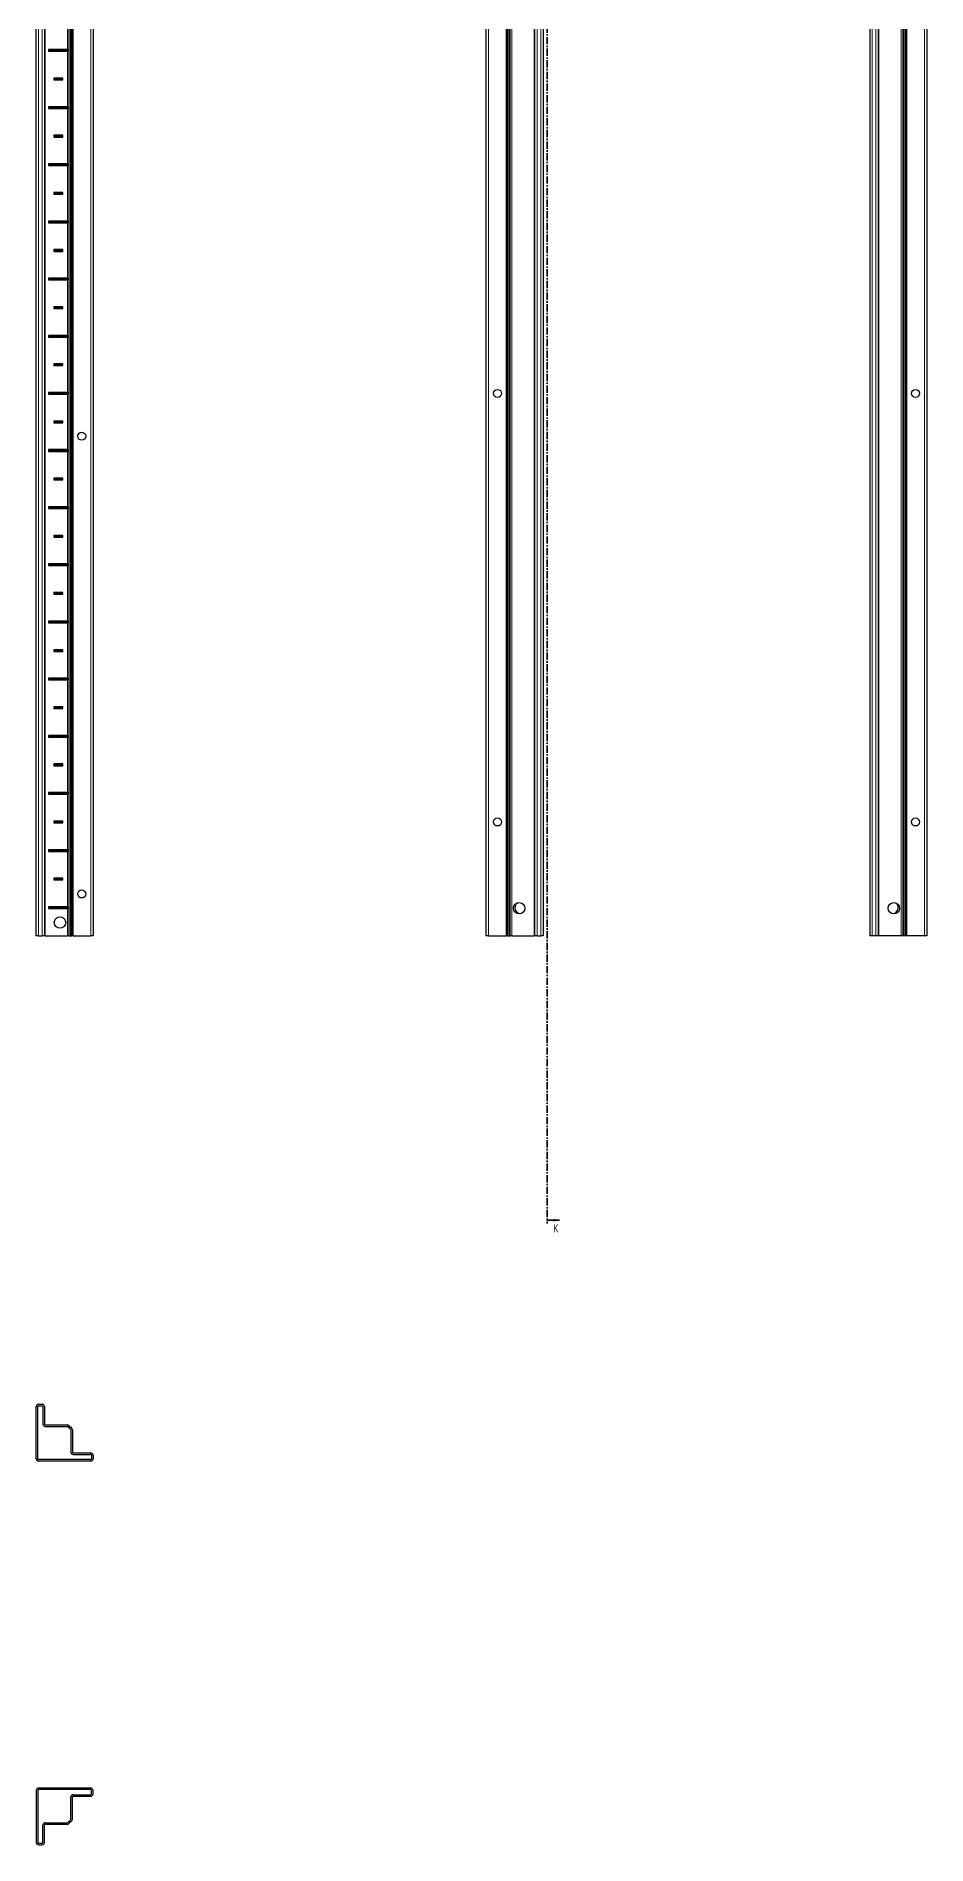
# Model space of a CAD drawing. Header units: millimetres. Extents: x -199 to 5666, y -1647 to 1507.
# Drawn here: x 1614 to 2393, y -1647 to -65 of the extents above; entities that cross this region are included whole.
import ezdxf

# ---------------------------------------------------------------- set-up
doc = ezdxf.new("R2010")
doc.units = ezdxf.units.MM
doc.linetypes.add('CENTER', pattern=[10.16, 6.35, -1.27, 1.27, -1.27])
doc.styles.add('SLDTEXTSTYLE0', font='TXT', dxfattribs={"width": 0.75})

msp = doc.modelspace()

# ---------------------------------------------------------------- linework, layer by layer
at = {"color": 7, "linetype": 'CENTER', "lineweight": 35}
msp.add_line((2060.78, 1499.09), (2060.78, -1103.67), dxfattribs=at)
at = {"color": 7, "linetype": 'Continuous', "lineweight": 25}
for p, q in [((1613.68, -851.79), (1613.68, 647.21)), ((1620.88, 647.21), (1620.88, -851.79)), ((1643.55, 647.21), (1643.55, -851.79)), ((1643.58, 647.21), (1643.58, -851.79)), ((1645.38, 647.21), (1645.38, -851.79)), ((1663.38, 647.21), (1663.38, -851.79)), ((2007.35, -851.79), (2007.35, 647.21)), ((2027.14, 647.21), (2027.14, -851.79)), ((2027.18, 647.21), (2027.18, -851.79)), ((2049.85, -851.79), (2049.85, 647.21)), ((2057.05, 647.21), (2057.05, -851.79)), ((2343.05, -851.79), (2343.05, 647.21)), ((2350.25, 647.21), (2350.25, -851.79)), ((2372.92, -851.79), (2372.92, 647.21)), ((2372.96, -851.79), (2372.96, 647.21)), ((2392.75, 647.21), (2392.75, -851.79)), ((2025.35, -76.54), (2025.35, -28.04)), ((2374.75, -28.04), (2374.75, -76.54)), ((1640.93, -76.54), (1624.53, -76.54)), ((1624.53, -76.54), (1624.53, -78.04)), ((1625.28, -77.29), (1624.53, -76.54)), ((1625.28, -77.29), (1624.53, -78.04)), ((1624.53, -78.04), (1640.93, -78.04)), ((1625.28, -77.29), (1640.78, -77.29)), ((1640.78, -77.29), (1641.42, -76.65)), ((1640.78, -77.29), (1641.42, -77.94)), ((1641.42, -77.94), (1641.42, -76.65)), ((2025.41, -76.65), (2025.35, -76.54)), ((2025.35, -76.54), (2025.35, -78.04)), ((2025.35, -78.04), (2025.41, -77.94)), ((2025.35, -126.54), (2025.35, -78.04)), ((2025.41, -77.94), (2025.41, -76.65)), ((2374.75, -76.54), (2374.69, -76.65)), ((2374.69, -76.65), (2374.69, -77.94)), ((2374.69, -77.94), (2374.75, -78.04)), ((2374.75, -78.04), (2374.75, -76.54)), ((2374.75, -78.04), (2374.75, -126.54)), ((1637.03, -101.54), (1629.03, -101.54)), ((1629.03, -101.54), (1629.03, -103.04)), ((1629.78, -102.29), (1629.03, -101.54)), ((1629.78, -102.29), (1629.03, -103.04)), ((1629.03, -103.04), (1637.03, -103.04)), ((1629.78, -102.29), (1636.28, -102.29)), ((1636.28, -102.29), (1637.03, -101.54)), ((1636.28, -102.29), (1637.03, -103.04)), ((1637.03, -103.04), (1637.03, -101.54)), ((1640.93, -126.54), (1624.53, -126.54)), ((1624.53, -126.54), (1624.53, -128.04)), ((1625.28, -127.29), (1624.53, -126.54)), ((2025.41, -126.65), (2025.35, -126.54)), ((2025.35, -126.54), (2025.35, -128.04)), ((2374.75, -126.54), (2374.69, -126.65)), ((2374.75, -128.04), (2374.75, -126.54)), ((1625.28, -127.29), (1624.53, -128.04)), ((1624.53, -128.04), (1640.93, -128.04)), ((1625.28, -127.29), (1640.78, -127.29)), ((1640.78, -127.29), (1641.42, -126.65)), ((1640.78, -127.29), (1641.42, -127.94)), ((1641.42, -127.94), (1641.42, -126.65)), ((2025.35, -128.04), (2025.41, -127.94)), ((2025.35, -176.54), (2025.35, -128.04)), ((2025.41, -127.94), (2025.41, -126.65)), ((2374.69, -126.65), (2374.69, -127.94)), ((2374.69, -127.94), (2374.75, -128.04)), ((2374.75, -128.04), (2374.75, -176.54)), ((1637.03, -151.54), (1629.03, -151.54)), ((1629.03, -151.54), (1629.03, -153.04)), ((1629.78, -152.29), (1629.03, -151.54)), ((1629.78, -152.29), (1629.03, -153.04)), ((1629.03, -153.04), (1637.03, -153.04)), ((1629.78, -152.29), (1636.28, -152.29)), ((1636.28, -152.29), (1637.03, -151.54)), ((1636.28, -152.29), (1637.03, -153.04)), ((1637.03, -153.04), (1637.03, -151.54)), ((1640.93, -176.54), (1624.53, -176.54)), ((1624.53, -176.54), (1624.53, -178.04)), ((1625.28, -177.29), (1624.53, -176.54)), ((1625.28, -177.29), (1624.53, -178.04)), ((1624.53, -178.04), (1640.93, -178.04)), ((1625.28, -177.29), (1640.78, -177.29)), ((1640.78, -177.29), (1641.42, -176.65)), ((1640.78, -177.29), (1641.42, -177.94)), ((1641.42, -177.94), (1641.42, -176.65)), ((2025.41, -176.65), (2025.35, -176.54)), ((2025.35, -176.54), (2025.35, -178.04)), ((2025.35, -178.04), (2025.41, -177.94)), ((2025.35, -226.54), (2025.35, -178.04)), ((2025.41, -177.94), (2025.41, -176.65)), ((2374.75, -176.54), (2374.69, -176.65)), ((2374.69, -176.65), (2374.69, -177.94)), ((2374.69, -177.94), (2374.75, -178.04)), ((2374.75, -178.04), (2374.75, -176.54)), ((2374.75, -178.04), (2374.75, -226.54)), ((1637.03, -201.54), (1629.03, -201.54)), ((1629.03, -201.54), (1629.03, -203.04)), ((1629.78, -202.29), (1629.03, -201.54)), ((1629.78, -202.29), (1629.03, -203.04)), ((1629.03, -203.04), (1637.03, -203.04)), ((1629.78, -202.29), (1636.28, -202.29)), ((1636.28, -202.29), (1637.03, -201.54)), ((1636.28, -202.29), (1637.03, -203.04)), ((1637.03, -203.04), (1637.03, -201.54)), ((1640.93, -226.54), (1624.53, -226.54)), ((1624.53, -226.54), (1624.53, -228.04)), ((1625.28, -227.29), (1624.53, -226.54)), ((1625.28, -227.29), (1624.53, -228.04)), ((1624.53, -228.04), (1640.93, -228.04)), ((1625.28, -227.29), (1640.78, -227.29)), ((1640.78, -227.29), (1641.42, -226.65)), ((1640.78, -227.29), (1641.42, -227.94)), ((1641.42, -227.94), (1641.42, -226.65)), ((2025.41, -226.65), (2025.35, -226.54)), ((2025.35, -226.54), (2025.35, -228.04)), ((2025.35, -228.04), (2025.41, -227.94)), ((2025.35, -276.54), (2025.35, -228.04)), ((2025.41, -227.94), (2025.41, -226.65)), ((2374.75, -226.54), (2374.69, -226.65)), ((2374.69, -226.65), (2374.69, -227.94)), ((2374.69, -227.94), (2374.75, -228.04)), ((2374.75, -228.04), (2374.75, -226.54)), ((2374.75, -228.04), (2374.75, -276.54)), ((1637.03, -251.54), (1629.03, -251.54)), ((1629.03, -251.54), (1629.03, -253.04)), ((1629.78, -252.29), (1629.03, -251.54)), ((1629.78, -252.29), (1629.03, -253.04)), ((1629.03, -253.04), (1637.03, -253.04)), ((1629.78, -252.29), (1636.28, -252.29)), ((1636.28, -252.29), (1637.03, -251.54)), ((1636.28, -252.29), (1637.03, -253.04)), ((1637.03, -253.04), (1637.03, -251.54)), ((1640.93, -276.54), (1624.53, -276.54)), ((1624.53, -276.54), (1624.53, -278.04)), ((1625.28, -277.29), (1624.53, -276.54)), ((1625.28, -277.29), (1624.53, -278.04)), ((1624.53, -278.04), (1640.93, -278.04)), ((1625.28, -277.29), (1640.78, -277.29)), ((1640.78, -277.29), (1641.42, -276.65)), ((1640.78, -277.29), (1641.42, -277.94)), ((1641.42, -277.94), (1641.42, -276.65)), ((2025.41, -276.65), (2025.35, -276.54)), ((2025.35, -276.54), (2025.35, -278.04)), ((2025.35, -278.04), (2025.41, -277.94)), ((2025.35, -326.54), (2025.35, -278.04)), ((2025.41, -277.94), (2025.41, -276.65)), ((2374.75, -276.54), (2374.69, -276.65)), ((2374.69, -276.65), (2374.69, -277.94)), ((2374.69, -277.94), (2374.75, -278.04)), ((2374.75, -278.04), (2374.75, -276.54)), ((2374.75, -278.04), (2374.75, -326.54)), ((1637.03, -301.54), (1629.03, -301.54)), ((1629.03, -301.54), (1629.03, -303.04)), ((1629.78, -302.29), (1629.03, -301.54)), ((1629.78, -302.29), (1629.03, -303.04)), ((1629.03, -303.04), (1637.03, -303.04)), ((1629.78, -302.29), (1636.28, -302.29)), ((1636.28, -302.29), (1637.03, -301.54)), ((1636.28, -302.29), (1637.03, -303.04)), ((1637.03, -303.04), (1637.03, -301.54)), ((1640.93, -326.54), (1624.53, -326.54)), ((1624.53, -326.54), (1624.53, -328.04)), ((1625.28, -327.29), (1624.53, -326.54)), ((1625.28, -327.29), (1624.53, -328.04)), ((1624.53, -328.04), (1640.93, -328.04)), ((1625.28, -327.29), (1640.78, -327.29)), ((1640.78, -327.29), (1641.42, -326.65)), ((1640.78, -327.29), (1641.42, -327.94)), ((1641.42, -327.94), (1641.42, -326.65)), ((2025.41, -326.65), (2025.35, -326.54)), ((2025.35, -326.54), (2025.35, -328.04)), ((2025.35, -328.04), (2025.41, -327.94)), ((2025.35, -376.54), (2025.35, -328.04)), ((2025.41, -327.94), (2025.41, -326.65)), ((2374.75, -326.54), (2374.69, -326.65)), ((2374.69, -326.65), (2374.69, -327.94)), ((2374.69, -327.94), (2374.75, -328.04)), ((2374.75, -328.04), (2374.75, -326.54)), ((2374.75, -328.04), (2374.75, -376.54)), ((1637.03, -351.54), (1629.03, -351.54)), ((1629.03, -351.54), (1629.03, -353.04)), ((1629.78, -352.29), (1629.03, -351.54)), ((1629.78, -352.29), (1629.03, -353.04)), ((1629.03, -353.04), (1637.03, -353.04)), ((1629.78, -352.29), (1636.28, -352.29)), ((1636.28, -352.29), (1637.03, -351.54)), ((1636.28, -352.29), (1637.03, -353.04)), ((1637.03, -353.04), (1637.03, -351.54)), ((1640.93, -376.54), (1624.53, -376.54)), ((1624.53, -376.54), (1624.53, -378.04)), ((1625.28, -377.29), (1624.53, -376.54)), ((1625.28, -377.29), (1624.53, -378.04)), ((1624.53, -378.04), (1640.93, -378.04)), ((1625.28, -377.29), (1640.78, -377.29)), ((1640.78, -377.29), (1641.42, -376.65)), ((1640.78, -377.29), (1641.42, -377.94)), ((1641.42, -377.94), (1641.42, -376.65)), ((2025.41, -376.65), (2025.35, -376.54)), ((2025.35, -376.54), (2025.35, -378.04)), ((2025.35, -378.04), (2025.41, -377.94)), ((2025.35, -426.54), (2025.35, -378.04)), ((2025.41, -377.94), (2025.41, -376.65)), ((2374.75, -376.54), (2374.69, -376.65)), ((2374.69, -376.65), (2374.69, -377.94)), ((2374.69, -377.94), (2374.75, -378.04)), ((2374.75, -378.04), (2374.75, -376.54)), ((2374.75, -378.04), (2374.75, -426.54)), ((1637.03, -401.54), (1629.03, -401.54)), ((1629.03, -401.54), (1629.03, -403.04)), ((1629.78, -402.29), (1629.03, -401.54)), ((1629.78, -402.29), (1629.03, -403.04)), ((1629.03, -403.04), (1637.03, -403.04)), ((1629.78, -402.29), (1636.28, -402.29)), ((1636.28, -402.29), (1637.03, -401.54)), ((1636.28, -402.29), (1637.03, -403.04)), ((1637.03, -403.04), (1637.03, -401.54)), ((1640.93, -426.54), (1624.53, -426.54)), ((1624.53, -426.54), (1624.53, -428.04)), ((1625.28, -427.29), (1624.53, -426.54)), ((1640.78, -427.29), (1641.42, -426.65)), ((1641.42, -427.94), (1641.42, -426.65)), ((2025.41, -426.65), (2025.35, -426.54)), ((2025.35, -426.54), (2025.35, -428.04)), ((2025.41, -427.94), (2025.41, -426.65)), ((2374.75, -426.54), (2374.69, -426.65)), ((2374.69, -426.65), (2374.69, -427.94)), ((2374.75, -428.04), (2374.75, -426.54)), ((1625.28, -427.29), (1624.53, -428.04)), ((1624.53, -428.04), (1640.93, -428.04)), ((1625.28, -427.29), (1640.78, -427.29)), ((1640.78, -427.29), (1641.42, -427.94)), ((2025.35, -428.04), (2025.41, -427.94)), ((2025.35, -476.54), (2025.35, -428.04)), ((2374.69, -427.94), (2374.75, -428.04)), ((2374.75, -428.04), (2374.75, -476.54)), ((1637.03, -451.54), (1629.03, -451.54)), ((1629.03, -451.54), (1629.03, -453.04)), ((1629.78, -452.29), (1629.03, -451.54)), ((1629.78, -452.29), (1629.03, -453.04)), ((1629.03, -453.04), (1637.03, -453.04)), ((1629.78, -452.29), (1636.28, -452.29)), ((1636.28, -452.29), (1637.03, -451.54)), ((1636.28, -452.29), (1637.03, -453.04)), ((1637.03, -453.04), (1637.03, -451.54)), ((1640.93, -476.54), (1624.53, -476.54)), ((1624.53, -476.54), (1624.53, -478.04)), ((1625.28, -477.29), (1624.53, -476.54)), ((1625.28, -477.29), (1624.53, -478.04)), ((1624.53, -478.04), (1640.93, -478.04)), ((1625.28, -477.29), (1640.78, -477.29)), ((1640.78, -477.29), (1641.42, -476.65)), ((1640.78, -477.29), (1641.42, -477.94)), ((1641.42, -477.94), (1641.42, -476.65)), ((2025.41, -476.65), (2025.35, -476.54)), ((2025.35, -476.54), (2025.35, -478.04)), ((2025.35, -478.04), (2025.41, -477.94)), ((2025.35, -526.54), (2025.35, -478.04)), ((2025.41, -477.94), (2025.41, -476.65)), ((2374.75, -476.54), (2374.69, -476.65)), ((2374.69, -476.65), (2374.69, -477.94)), ((2374.69, -477.94), (2374.75, -478.04)), ((2374.75, -478.04), (2374.75, -476.54)), ((2374.75, -478.04), (2374.75, -526.54)), ((1637.03, -501.54), (1629.03, -501.54)), ((1629.03, -501.54), (1629.03, -503.04)), ((1629.78, -502.29), (1629.03, -501.54)), ((1629.78, -502.29), (1629.03, -503.04)), ((1629.03, -503.04), (1637.03, -503.04)), ((1629.78, -502.29), (1636.28, -502.29)), ((1636.28, -502.29), (1637.03, -501.54)), ((1636.28, -502.29), (1637.03, -503.04)), ((1637.03, -503.04), (1637.03, -501.54)), ((1640.93, -526.54), (1624.53, -526.54)), ((1624.53, -526.54), (1624.53, -528.04)), ((1625.28, -527.29), (1624.53, -526.54)), ((1625.28, -527.29), (1624.53, -528.04)), ((1624.53, -528.04), (1640.93, -528.04)), ((1625.28, -527.29), (1640.78, -527.29)), ((1640.78, -527.29), (1641.42, -526.65)), ((1640.78, -527.29), (1641.42, -527.94)), ((1641.42, -527.94), (1641.42, -526.65)), ((2025.41, -526.65), (2025.35, -526.54)), ((2025.35, -526.54), (2025.35, -528.04)), ((2025.35, -528.04), (2025.41, -527.94)), ((2025.35, -576.54), (2025.35, -528.04)), ((2025.41, -527.94), (2025.41, -526.65)), ((2374.75, -526.54), (2374.69, -526.65)), ((2374.69, -526.65), (2374.69, -527.94)), ((2374.69, -527.94), (2374.75, -528.04)), ((2374.75, -528.04), (2374.75, -526.54)), ((2374.75, -528.04), (2374.75, -576.54)), ((1637.03, -551.54), (1629.03, -551.54)), ((1629.03, -551.54), (1629.03, -553.04)), ((1629.78, -552.29), (1629.03, -551.54)), ((1629.78, -552.29), (1629.03, -553.04)), ((1629.03, -553.04), (1637.03, -553.04)), ((1629.78, -552.29), (1636.28, -552.29)), ((1636.28, -552.29), (1637.03, -551.54)), ((1636.28, -552.29), (1637.03, -553.04)), ((1637.03, -553.04), (1637.03, -551.54)), ((1640.93, -576.54), (1624.53, -576.54)), ((1624.53, -576.54), (1624.53, -578.04)), ((1625.28, -577.29), (1624.53, -576.54)), ((1625.28, -577.29), (1624.53, -578.04)), ((1624.53, -578.04), (1640.93, -578.04)), ((1625.28, -577.29), (1640.78, -577.29)), ((1640.78, -577.29), (1641.42, -576.65)), ((1640.78, -577.29), (1641.42, -577.94)), ((1641.42, -577.94), (1641.42, -576.65)), ((2025.41, -576.65), (2025.35, -576.54)), ((2025.35, -576.54), (2025.35, -578.04)), ((2025.35, -578.04), (2025.41, -577.94)), ((2025.35, -626.54), (2025.35, -578.04)), ((2025.41, -577.94), (2025.41, -576.65)), ((2374.75, -576.54), (2374.69, -576.65)), ((2374.69, -576.65), (2374.69, -577.94)), ((2374.69, -577.94), (2374.75, -578.04)), ((2374.75, -578.04), (2374.75, -576.54)), ((2374.75, -578.04), (2374.75, -626.54)), ((1637.03, -601.54), (1629.03, -601.54)), ((1629.03, -601.54), (1629.03, -603.04)), ((1629.78, -602.29), (1629.03, -601.54)), ((1629.78, -602.29), (1629.03, -603.04)), ((1629.03, -603.04), (1637.03, -603.04)), ((1629.78, -602.29), (1636.28, -602.29)), ((1636.28, -602.29), (1637.03, -601.54)), ((1636.28, -602.29), (1637.03, -603.04)), ((1637.03, -603.04), (1637.03, -601.54)), ((1640.93, -626.54), (1624.53, -626.54)), ((1624.53, -626.54), (1624.53, -628.04)), ((1625.28, -627.29), (1624.53, -626.54)), ((1625.28, -627.29), (1624.53, -628.04)), ((1624.53, -628.04), (1640.93, -628.04)), ((1625.28, -627.29), (1640.78, -627.29)), ((1640.78, -627.29), (1641.42, -626.65)), ((1640.78, -627.29), (1641.42, -627.94)), ((1641.42, -627.94), (1641.42, -626.65)), ((2025.41, -626.65), (2025.35, -626.54)), ((2025.35, -626.54), (2025.35, -628.04)), ((2025.35, -628.04), (2025.41, -627.94)), ((2025.35, -676.54), (2025.35, -628.04)), ((2025.41, -627.94), (2025.41, -626.65)), ((2374.75, -626.54), (2374.69, -626.65)), ((2374.69, -626.65), (2374.69, -627.94)), ((2374.69, -627.94), (2374.75, -628.04)), ((2374.75, -628.04), (2374.75, -626.54)), ((2374.75, -628.04), (2374.75, -676.54)), ((1637.03, -651.54), (1629.03, -651.54)), ((1629.03, -651.54), (1629.03, -653.04)), ((1629.78, -652.29), (1629.03, -651.54)), ((1629.78, -652.29), (1629.03, -653.04)), ((1629.03, -653.04), (1637.03, -653.04)), ((1629.78, -652.29), (1636.28, -652.29)), ((1636.28, -652.29), (1637.03, -651.54)), ((1636.28, -652.29), (1637.03, -653.04)), ((1637.03, -653.04), (1637.03, -651.54)), ((1640.93, -676.54), (1624.53, -676.54)), ((1624.53, -676.54), (1624.53, -678.04)), ((1625.28, -677.29), (1624.53, -676.54)), ((1625.28, -677.29), (1624.53, -678.04)), ((1624.53, -678.04), (1640.93, -678.04)), ((1625.28, -677.29), (1640.78, -677.29)), ((1640.78, -677.29), (1641.42, -676.65)), ((1640.78, -677.29), (1641.42, -677.94)), ((1641.42, -677.94), (1641.42, -676.65)), ((2025.41, -676.65), (2025.35, -676.54)), ((2025.35, -676.54), (2025.35, -678.04)), ((2025.35, -678.04), (2025.41, -677.94)), ((2025.35, -726.54), (2025.35, -678.04)), ((2025.41, -677.94), (2025.41, -676.65)), ((2374.75, -676.54), (2374.69, -676.65)), ((2374.69, -676.65), (2374.69, -677.94)), ((2374.69, -677.94), (2374.75, -678.04)), ((2374.75, -678.04), (2374.75, -676.54)), ((2374.75, -678.04), (2374.75, -726.54)), ((1637.03, -701.54), (1629.03, -701.54)), ((1629.03, -701.54), (1629.03, -703.04)), ((1629.78, -702.29), (1629.03, -701.54)), ((1629.78, -702.29), (1629.03, -703.04)), ((1629.03, -703.04), (1637.03, -703.04)), ((1629.78, -702.29), (1636.28, -702.29)), ((1636.28, -702.29), (1637.03, -701.54)), ((1636.28, -702.29), (1637.03, -703.04)), ((1637.03, -703.04), (1637.03, -701.54)), ((1640.93, -726.54), (1624.53, -726.54)), ((1624.53, -726.54), (1624.53, -728.04)), ((1625.28, -727.29), (1624.53, -726.54)), ((1625.28, -727.29), (1624.53, -728.04)), ((1625.28, -727.29), (1640.78, -727.29)), ((1640.78, -727.29), (1641.42, -726.65)), ((1640.78, -727.29), (1641.42, -727.94)), ((1641.42, -727.94), (1641.42, -726.65)), ((2025.41, -726.65), (2025.35, -726.54)), ((2025.35, -726.54), (2025.35, -728.04)), ((2025.41, -727.94), (2025.41, -726.65)), ((2374.75, -726.54), (2374.69, -726.65)), ((2374.69, -726.65), (2374.69, -727.94)), ((2374.75, -728.04), (2374.75, -726.54)), ((1624.53, -728.04), (1640.93, -728.04)), ((2025.35, -728.04), (2025.41, -727.94)), ((2025.35, -776.54), (2025.35, -728.04)), ((2374.69, -727.94), (2374.75, -728.04)), ((2374.75, -728.04), (2374.75, -776.54)), ((1629.03, -751.54), (1629.03, -753.04)), ((1637.03, -751.54), (1629.03, -751.54)), ((1629.78, -752.29), (1629.03, -751.54)), ((1629.78, -752.29), (1629.03, -753.04)), ((1629.03, -753.04), (1637.03, -753.04)), ((1629.78, -752.29), (1636.28, -752.29)), ((1636.28, -752.29), (1637.03, -751.54)), ((1636.28, -752.29), (1637.03, -753.04)), ((1637.03, -753.04), (1637.03, -751.54)), ((1640.93, -776.54), (1624.53, -776.54)), ((1624.53, -776.54), (1624.53, -778.04)), ((1625.28, -777.29), (1624.53, -776.54)), ((1625.28, -777.29), (1624.53, -778.04)), ((1624.53, -778.04), (1640.93, -778.04)), ((1625.28, -777.29), (1640.78, -777.29)), ((1640.78, -777.29), (1641.42, -776.65)), ((1640.78, -777.29), (1641.42, -777.94)), ((1641.42, -777.94), (1641.42, -776.65)), ((2025.41, -776.65), (2025.35, -776.54)), ((2025.35, -776.54), (2025.35, -778.04)), ((2025.35, -778.04), (2025.41, -777.94)), ((2025.35, -826.54), (2025.35, -778.04)), ((2025.41, -777.94), (2025.41, -776.65)), ((2374.75, -776.54), (2374.69, -776.65)), ((2374.69, -776.65), (2374.69, -777.94)), ((2374.69, -777.94), (2374.75, -778.04)), ((2374.75, -778.04), (2374.75, -776.54)), ((2374.75, -778.04), (2374.75, -826.54)), ((1629.03, -801.54), (1629.03, -803.04)), ((1637.03, -801.54), (1629.03, -801.54)), ((1629.78, -802.29), (1629.03, -801.54)), ((1629.78, -802.29), (1629.03, -803.04)), ((1629.03, -803.04), (1637.03, -803.04)), ((1629.78, -802.29), (1636.28, -802.29)), ((1636.28, -802.29), (1637.03, -801.54)), ((1636.28, -802.29), (1637.03, -803.04)), ((1637.03, -803.04), (1637.03, -801.54)), ((1640.93, -826.54), (1624.53, -826.54)), ((1624.53, -826.54), (1624.53, -828.04)), ((1625.28, -827.29), (1624.53, -826.54)), ((1625.28, -827.29), (1624.53, -828.04)), ((1624.53, -828.04), (1640.93, -828.04)), ((1625.28, -827.29), (1640.78, -827.29)), ((1640.78, -827.29), (1641.42, -826.65)), ((1640.78, -827.29), (1641.42, -827.94)), ((1641.42, -827.94), (1641.42, -826.65)), ((2025.41, -826.65), (2025.35, -826.54)), ((2025.35, -826.54), (2025.35, -828.04)), ((2025.35, -828.04), (2025.41, -827.94)), ((2025.35, -851.79), (2025.35, -828.04)), ((2025.41, -827.94), (2025.41, -826.65)), ((2035.4, -832.73), (2035.4, -832.32)), ((2364.7, -832.32), (2364.7, -832.73)), ((2374.75, -826.54), (2374.69, -826.65)), ((2374.69, -826.65), (2374.69, -827.94)), ((2374.69, -827.94), (2374.75, -828.04)), ((2374.75, -828.04), (2374.75, -826.54)), ((2374.75, -828.04), (2374.75, -851.79)), ((1615.68, -851.79), (1613.68, -851.79)), ((1615.68, -851.79), (1618.88, -851.79)), ((1620.88, -851.79), (1618.88, -851.79)), ((1621.53, -851.79), (1620.88, -851.79)), ((1621.53, -851.79), (1640.93, -851.79)), ((1642.34, -851.79), (1640.93, -851.79)), ((1642.34, -851.79), (1643.55, -851.79)), ((1643.55, -851.79), (1643.58, -851.79)), ((1643.58, -851.79), (1644.79, -851.79)), ((1645.38, -851.79), (1644.79, -851.79)), ((1646.03, -851.79), (1645.38, -851.79)), ((1646.03, -851.79), (1661.38, -851.79)), ((1663.38, -851.79), (1661.38, -851.79)), ((2009.35, -851.79), (2007.35, -851.79)), ((2009.35, -851.79), (2024.7, -851.79)), ((2025.35, -851.79), (2024.7, -851.79)), ((2025.94, -851.79), (2025.35, -851.79)), ((2025.94, -851.79), (2027.14, -851.79)), ((2027.14, -851.79), (2027.18, -851.79)), ((2027.18, -851.79), (2028.38, -851.79)), ((2029.8, -851.79), (2028.38, -851.79)), ((2029.8, -851.79), (2049.2, -851.79)), ((2049.85, -851.79), (2049.2, -851.79)), ((2051.85, -851.79), (2049.85, -851.79)), ((2051.85, -851.79), (2055.05, -851.79)), ((2057.05, -851.79), (2055.05, -851.79)), ((2345.05, -851.79), (2343.05, -851.79)), ((2348.25, -851.79), (2345.05, -851.79)), ((2350.25, -851.79), (2348.25, -851.79)), ((2350.9, -851.79), (2350.25, -851.79)), ((2370.3, -851.79), (2350.9, -851.79)), ((2371.72, -851.79), (2370.3, -851.79)), ((2372.92, -851.79), (2371.72, -851.79)), ((2372.96, -851.79), (2372.92, -851.79)), ((2374.16, -851.79), (2372.96, -851.79)), ((2374.75, -851.79), (2374.16, -851.79)), ((2375.4, -851.79), (2374.75, -851.79)), ((2390.75, -851.79), (2375.4, -851.79)), ((2392.75, -851.79), (2390.75, -851.79)), ((1613.68, -1309.47), (1613.68, -1263.77)), ((1615.03, -1309.47), (1615.03, -1263.77)), ((1615.68, -1261.77), (1618.88, -1261.77)), ((1615.68, -1263.12), (1618.88, -1263.12)), ((1619.53, -1263.77), (1619.53, -1279.12)), ((1620.88, -1263.77), (1620.88, -1279.12)), ((1621.53, -1279.77), (1640.93, -1279.77)), ((1621.53, -1281.12), (1640.93, -1281.12)), ((1641.39, -1281.31), (1642.59, -1282.52)), ((1642.34, -1280.36), (1643.55, -1281.56)), ((1643.55, -1281.56), (1642.59, -1282.52)), ((1642.63, -1282.55), (1643.58, -1281.6)), ((1643.58, -1281.6), (1644.79, -1282.8)), ((1642.63, -1282.55), (1643.84, -1283.76)), ((1644.03, -1284.22), (1644.03, -1303.62)), ((1645.38, -1284.22), (1645.38, -1303.62)), ((1661.38, -1310.12), (1615.68, -1310.12)), ((1661.38, -1311.47), (1615.68, -1311.47)), ((1646.03, -1304.27), (1661.38, -1304.27)), ((1646.03, -1305.62), (1661.38, -1305.62)), ((1662.03, -1306.27), (1662.03, -1309.47)), ((1663.38, -1306.27), (1663.38, -1309.47)), ((1661.38, -1597.47), (1615.68, -1597.47)), ((1613.68, -1599.47), (1613.68, -1645.17)), ((1615.03, -1599.47), (1615.03, -1645.17)), ((1661.38, -1598.82), (1615.68, -1598.82)), ((1644.03, -1624.72), (1644.03, -1605.32)), ((1645.38, -1624.72), (1645.38, -1605.32)), ((1646.03, -1603.32), (1661.38, -1603.32)), ((1646.03, -1604.67), (1661.38, -1604.67)), ((1662.03, -1602.67), (1662.03, -1599.47)), ((1663.38, -1602.67), (1663.38, -1599.47)), ((1619.53, -1645.17), (1619.53, -1629.82)), ((1620.88, -1645.17), (1620.88, -1629.82)), ((1621.53, -1627.82), (1640.93, -1627.82)), ((1621.53, -1629.17), (1640.93, -1629.17)), ((1641.39, -1627.63), (1642.59, -1626.42)), ((1642.34, -1628.58), (1643.55, -1627.38)), ((1643.55, -1627.38), (1642.59, -1626.42)), ((1642.63, -1626.39), (1643.84, -1625.18)), ((1642.63, -1626.39), (1643.58, -1627.34)), ((1643.58, -1627.34), (1644.79, -1626.14)), ((1615.68, -1645.82), (1618.88, -1645.82)), ((1615.68, -1647.17), (1618.88, -1647.17))]:
    msp.add_line(p, q, dxfattribs=at)
at = {"color": 8, "linetype": 'Continuous', "lineweight": 18}
for p, q in [((1615.68, 647.21), (1615.68, -851.79)), ((1618.88, -851.79), (1618.88, 647.21)), ((1621.53, 647.21), (1621.53, -851.79)), ((1642.34, 647.21), (1642.34, -851.79)), ((1644.79, -851.79), (1644.79, 647.21)), ((1646.03, 647.21), (1646.03, -851.79)), ((1661.38, -851.79), (1661.38, 647.21)), ((2009.35, 647.21), (2009.35, -851.79)), ((2024.7, -851.79), (2024.7, 647.21)), ((2025.94, 647.21), (2025.94, -851.79)), ((2028.38, -851.79), (2028.38, 647.21)), ((2029.8, 647.21), (2029.8, -851.79)), ((2049.2, -851.79), (2049.2, 647.21)), ((2051.85, 647.21), (2051.85, -851.79)), ((2055.05, -851.79), (2055.05, 647.21)), ((2345.05, 647.21), (2345.05, -851.79)), ((2348.25, -851.79), (2348.25, 647.21)), ((2350.9, 647.21), (2350.9, -851.79)), ((2370.3, -851.79), (2370.3, 647.21)), ((2371.72, 647.21), (2371.72, -851.79)), ((2374.16, -851.79), (2374.16, 647.21)), ((2375.4, 647.21), (2375.4, -851.79)), ((2390.75, -851.79), (2390.75, 647.21)), ((1640.93, -76.54), (1640.93, -28.04)), ((1640.93, -126.54), (1640.93, -78.04)), ((1640.93, -176.54), (1640.93, -128.04)), ((1640.93, -226.54), (1640.93, -178.04)), ((1640.93, -276.54), (1640.93, -228.04)), ((1640.93, -326.54), (1640.93, -278.04)), ((1640.93, -376.54), (1640.93, -328.04)), ((1640.93, -426.54), (1640.93, -378.04)), ((1640.93, -476.54), (1640.93, -428.04)), ((1640.93, -526.54), (1640.93, -478.04)), ((1640.93, -576.54), (1640.93, -528.04)), ((1640.93, -626.54), (1640.93, -578.04)), ((1640.93, -676.54), (1640.93, -628.04)), ((1640.93, -726.54), (1640.93, -678.04)), ((1640.93, -776.54), (1640.93, -728.04)), ((1640.93, -826.54), (1640.93, -778.04)), ((1640.93, -851.79), (1640.93, -828.04))]:
    msp.add_line(p, q, dxfattribs=at)
at = {"color": 7, "linetype": 'Continuous', "lineweight": 35}
msp.add_line((2071.42, -1100.67), (2060.78, -1100.67), dxfattribs=at)
at = {"color": 7, "linetype": 'Continuous', "lineweight": 25}
for centre, radius in [((2017.25, -377.29), 3.5), ((2382.85, -377.29), 3.5), ((1653.53, -414.79), 3.5), ((2017.25, -752.29), 3.5), ((2382.85, -752.29), 3.5), ((1653.53, -815.29), 3.5), ((2036.2, -827.79), 5), ((2363.9, -827.79), 5), ((1634.53, -840.29), 5)]:
    msp.add_circle(centre, radius, dxfattribs=at)
for centre, radius, start, end in [((2037.7, -827.29), 5.25, 126.18914, 240.85926), ((2034.9, -832.32), 0.5, 0, 60.85926), ((2365.2, -832.32), 0.5, 119.14074, 180), ((2362.4, -827.29), 5.25, 299.14074, 53.81085), ((1615.68, -1263.77), 2, 90, 180), ((1615.68, -1263.77), 0.65, 90, 180), ((1618.88, -1263.77), 2, 0, 90), ((1618.88, -1263.77), 0.65, 0, 90), ((1621.53, -1279.12), 2, 180, 270), ((1621.53, -1279.12), 0.65, 180, 270), ((1640.93, -1281.77), 2, 45, 90), ((1640.93, -1281.77), 0.65, 45, 90), ((1643.38, -1284.22), 0.65, 0, 45), ((1643.38, -1284.22), 2, 0, 45), ((1615.68, -1309.47), 2, 180, 270), ((1615.68, -1309.47), 0.65, 180, 270), ((1646.03, -1303.62), 2, 180, 270), ((1646.03, -1303.62), 0.65, 180, 270), ((1661.38, -1306.27), 2, 0, 90), ((1661.38, -1306.27), 0.65, 0, 90), ((1661.38, -1309.47), 2, 270, 0), ((1661.38, -1309.47), 0.65, 270, 0), ((1615.68, -1599.47), 2, 90, 180), ((1661.38, -1599.47), 2, 0, 90), ((1615.68, -1599.47), 0.65, 90, 180), ((1646.03, -1605.32), 2, 90, 180), ((1646.03, -1605.32), 0.65, 90, 180), ((1661.38, -1599.47), 0.65, 0, 90), ((1661.38, -1602.67), 2, 270, 0), ((1661.38, -1602.67), 0.65, 270, 0), ((1621.53, -1629.82), 2, 90, 180), ((1621.53, -1629.82), 0.65, 90, 180), ((1640.93, -1627.17), 0.65, 270, 315), ((1640.93, -1627.17), 2, 270, 315), ((1643.38, -1624.72), 0.65, 315, 0), ((1643.38, -1624.72), 2, 315, 0), ((1615.68, -1645.17), 2, 180, 270), ((1615.68, -1645.17), 0.65, 180, 270), ((1618.88, -1645.17), 0.65, 270, 0), ((1618.88, -1645.17), 2, 270, 0)]:
    msp.add_arc(centre, radius, start, end, dxfattribs=at)
for centre, start_param, end_param in [((1640.93, -80.01), 6.0349159, 6.2831853), ((1640.93, -74.58), 3.1415927, 3.389862), ((1640.93, -130.01), 6.0349159, 6.2831853), ((1640.93, -124.58), 3.1415927, 3.389862), ((1640.93, -180.01), 6.0349159, 6.2831853), ((1640.93, -174.58), 3.1415927, 3.389862), ((1640.93, -230.01), 6.0349159, 6.2831853), ((1640.93, -224.58), 3.1415927, 3.389862), ((1640.93, -280.01), 6.0349159, 6.2831853), ((1640.93, -274.58), 3.1415927, 3.389862), ((1640.93, -330.01), 6.0349159, 6.2831853), ((1640.93, -324.58), 3.1415927, 3.389862), ((1640.93, -380.01), 6.0349159, 6.2831853), ((1640.93, -374.58), 3.1415927, 3.389862), ((1640.93, -430.01), 6.0349159, 6.2831853), ((1640.93, -424.58), 3.1415927, 3.389862), ((1640.93, -480.01), 6.0349159, 6.2831853), ((1640.93, -474.58), 3.1415927, 3.389862), ((1640.93, -530.01), 6.0349159, 6.2831853), ((1640.93, -524.58), 3.1415927, 3.389862), ((1640.93, -580.01), 6.0349159, 6.2831853), ((1640.93, -574.58), 3.1415927, 3.389862), ((1640.93, -630.01), 6.0349159, 6.2831853), ((1640.93, -624.58), 3.1415927, 3.389862), ((1640.93, -680.01), 6.0349159, 6.2831853), ((1640.93, -674.58), 3.1415927, 3.389862), ((1640.93, -730.01), 6.0349159, 6.2831853), ((1640.93, -724.58), 3.1415927, 3.389862), ((1640.93, -780.01), 6.0349159, 6.2831853), ((1640.93, -774.58), 3.1415927, 3.389862), ((1640.93, -830.01), 6.0349159, 6.2831853), ((1640.93, -824.58), 3.1415927, 3.389862)]:
    msp.add_ellipse(centre, major_axis=(0, 3.46), ratio=0.5773503, start_param=start_param, end_param=end_param, dxfattribs=at)
at = {"color": 7, "linetype": 'Continuous', "lineweight": 35}
msp.add_solid([(2060.78, -1100.67), (2067.78, -1101.79), (2067.78, -1099.55)], dxfattribs=at)

# ---------------------------------------------------------------- texts
at = {"color": 7, "linetype": 'Continuous', "insert": (2065.93, -1104.36), "char_height": 7, "attachment_point": 1, "style": 'SLDTEXTSTYLE0'}
msp.add_mtext('K', dxfattribs=at)

doc.saveas('drawing.dxf')
